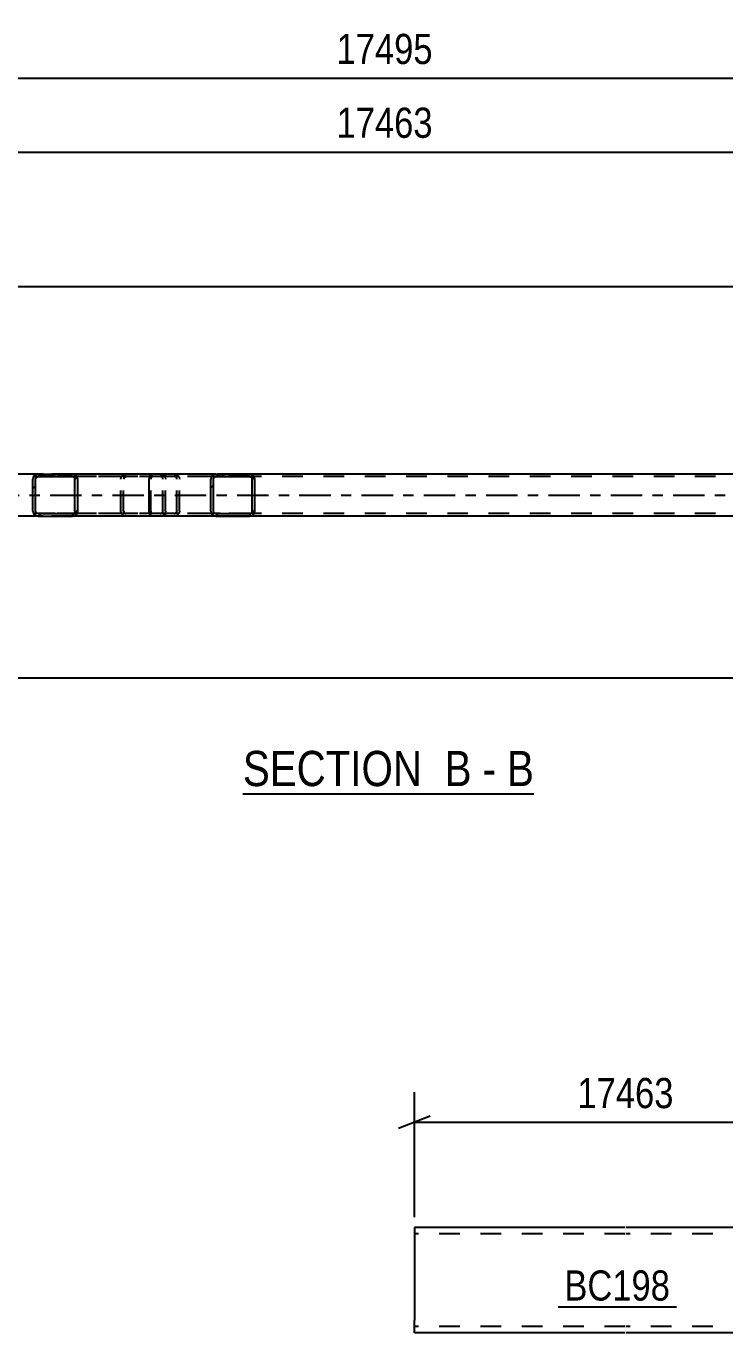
# Model space of a CAD drawing. Header units: millimetres. Extents: x 0 to 841, y 0 to 594.
# Drawn here: x 405.5 to 471.9, y 133 to 257.1 of the extents above; entities that cross this region are included whole.
import ezdxf

# ---------------------------------------------------------------- set-up
doc = ezdxf.new("R2010")
doc.units = ezdxf.units.MM
doc.linetypes.add('DXK_LINE_DOT2', pattern=[3.9198, 1.9599, -1.9599])
doc.linetypes.add('DXK_LINE_DOT3', pattern=[5.9187, 2.979, -0.9799, 0.9799, -0.9799])
doc.styles.add('Arial Narrow', font='ARIALN.TTF', dxfattribs={"height": 0.2})

# ---------------------------------------------------------------- blocks, each defined once
blk = doc.blocks.new('Unknown-103654073-12 - 2789')
at = {"color": 6, "linetype": 'Continuous'}
blk.add_line((426.11, 184.18), (453.75, 184.18), dxfattribs=at)
at = {"color": 0, "linetype": 'Continuous'}
for points in [[(444.22, 184.93), (444.22, 188.43), (426.11, 188.43), (426.11, 184.93)], [(447.82, 184.93), (447.82, 188.43), (445.27, 188.43), (445.27, 184.93)], [(450.15, 184.93), (450.15, 188.43), (448.87, 188.43), (448.87, 184.93)], [(453.75, 184.93), (453.75, 188.43), (451.2, 188.43), (451.2, 184.93)]]:
    blk.add_wipeout(points, dxfattribs=at)
at = {"color": 7, "linetype": 'Continuous', "style": 'Arial Narrow'}
for s, p in [('SECTION ', (426.11, 184.93)), ('B', (445.27, 184.93)), ('B', (451.2, 184.93)), ('-', (448.87, 184.93))]:
    blk.add_text(s, height=3.34, dxfattribs=at).set_placement(p)
blk = doc.blocks.new('Part-103654073-2856 - 2789')
at = {"linetype": 'Continuous'}
h = blk.add_hatch(dxfattribs=at)
h.set_pattern_fill('', scale=0.7, style=0, pattern_type=0)
h.set_pattern_definition([(45, (427.1994, 214.2696), (-1.57154, 1.57154), [])])
h.paths.add_polyline_path([(427.24, 214.09), (427.2, 214.27), (427.09, 214.43), (426.93, 214.53), (426.73, 214.57), (423.55, 214.57), (423.36, 214.53), (423.2, 214.43), (423.09, 214.27), (423.05, 214.09), (423.05, 211.05), (423.09, 210.86), (423.2, 210.71), (423.36, 210.6), (423.55, 210.57), (426.73, 210.57), (426.93, 210.6), (427.09, 210.71), (427.2, 210.86), (427.24, 211.05)])
h.paths.add_polyline_path([(426.97, 210.95), (426.91, 210.88), (426.83, 210.82), (426.73, 210.81), (423.55, 210.81), (423.45, 210.82), (423.37, 210.88), (423.32, 210.95), (423.3, 211.05), (423.3, 214.09), (423.32, 214.18), (423.37, 214.26), (423.45, 214.31), (423.55, 214.33), (426.73, 214.33), (426.83, 214.31), (426.91, 214.26), (426.97, 214.18), (426.99, 214.09), (426.99, 211.05)])
at = {"color": 2, "linetype": 'Continuous'}
for p, q in [((417.22, 214.09), (417.24, 214.27)), ((417.22, 211.05), (417.22, 214.09)), ((417.24, 214.27), (417.3, 214.43)), ((417.3, 214.43), (417.39, 214.53)), ((417.39, 214.53), (417.49, 214.57)), ((423.55, 214.57), (417.49, 214.57)), ((423.09, 214.27), (423.05, 214.09)), ((423.05, 211.05), (423.05, 214.09)), ((423.3, 214.09), (423.32, 214.18)), ((423.3, 211.05), (423.3, 214.09)), ((423.32, 214.18), (423.37, 214.26)), ((423.55, 214.57), (423.36, 214.53)), ((423.37, 214.26), (423.45, 214.31)), ((423.45, 214.31), (423.55, 214.33)), ((423.55, 214.57), (426.73, 214.57)), ((423.55, 214.33), (426.73, 214.33)), ((426.93, 214.53), (426.73, 214.57)), ((426.73, 214.33), (426.83, 214.31)), ((426.83, 214.31), (426.91, 214.26)), ((426.91, 214.26), (426.97, 214.18)), ((426.97, 214.18), (426.99, 214.09)), ((426.99, 211.05), (426.99, 214.09)), ((427.24, 214.09), (427.2, 214.27)), ((427.24, 211.05), (427.24, 214.09)), ((417.24, 210.86), (417.22, 211.05)), ((423.05, 211.05), (423.09, 210.86)), ((423.32, 210.95), (423.3, 211.05)), ((426.99, 211.05), (426.97, 210.95)), ((427.2, 210.86), (427.24, 211.05)), ((417.3, 210.71), (417.24, 210.86)), ((417.39, 210.6), (417.3, 210.71)), ((417.49, 210.57), (417.39, 210.6)), ((423.55, 210.57), (417.49, 210.57)), ((423.37, 210.88), (423.32, 210.95)), ((423.36, 210.6), (423.55, 210.57)), ((423.45, 210.82), (423.37, 210.88)), ((423.55, 210.81), (423.45, 210.82)), ((423.55, 210.81), (426.73, 210.81)), ((423.55, 210.57), (426.73, 210.57)), ((426.83, 210.82), (426.73, 210.81)), ((426.73, 210.57), (426.93, 210.6)), ((426.91, 210.88), (426.83, 210.82)), ((426.97, 210.95), (426.91, 210.88))]:
    blk.add_line(p, q, dxfattribs=at)
at = {"color": 7, "linetype": 'DXK_LINE_DOT2'}
for p, q in [((417.37, 214.18), (417.36, 214.09)), ((417.36, 211.05), (417.36, 214.09)), ((417.4, 214.26), (417.37, 214.18)), ((417.44, 214.31), (417.4, 214.26)), ((417.49, 214.33), (417.44, 214.31)), ((426.73, 214.33), (417.49, 214.33)), ((418.77, 214.33), (418.77, 214.57)), ((419.58, 214.57), (419.78, 214.53)), ((419.68, 214.31), (419.58, 214.33)), ((419.76, 214.26), (419.68, 214.31)), ((419.82, 214.18), (419.76, 214.26)), ((419.84, 214.09), (419.82, 214.18)), ((419.84, 211.05), (419.84, 214.09)), ((420.05, 214.27), (420.09, 214.09)), ((420.09, 211.05), (420.09, 214.09)), ((426.73, 214.57), (423.55, 214.57)), ((417.36, 211.05), (417.37, 210.95)), ((419.82, 210.95), (419.84, 211.05)), ((420.09, 211.05), (420.05, 210.86)), ((417.37, 210.95), (417.4, 210.88)), ((417.4, 210.88), (417.44, 210.82)), ((417.44, 210.82), (417.49, 210.81)), ((426.73, 210.81), (417.49, 210.81)), ((418.77, 210.57), (418.77, 210.81)), ((419.58, 210.81), (419.68, 210.82)), ((419.78, 210.6), (419.58, 210.57)), ((419.68, 210.82), (419.76, 210.88)), ((419.76, 210.88), (419.82, 210.95)), ((426.73, 210.57), (423.55, 210.57))]:
    blk.add_line(p, q, dxfattribs=at)
for centre, start, end in [((419.6, 214.07), 23.8494, 68.8059), ((419.6, 211.06), 291.1941, 336.1506)]:
    blk.add_arc(centre, 0.492, start, end, dxfattribs=at)
at = {"color": 2, "linetype": 'Continuous'}
for centre, start, end in [((423.54, 214.07), 111.1941, 156.1506), ((426.75, 214.07), 23.8494, 68.8059), ((423.54, 211.06), 203.8494, 248.8059), ((426.75, 211.06), 291.1941, 336.1506)]:
    blk.add_arc(centre, 0.492, start, end, dxfattribs=at)
blk = doc.blocks.new('Part-103654073-2861 - 2789')
at = {"color": 7, "linetype": 'DXK_LINE_DOT2'}
for p, q in [((768.91, 214.33), (100.02, 214.33)), ((758.8, 214.57), (236.41, 214.57)), ((426.73, 214.57), (406.67, 214.57)), ((768.91, 210.81), (100.02, 210.81)), ((758.8, 210.57), (321.54, 210.57)), ((426.73, 210.57), (406.67, 210.57))]:
    blk.add_line(p, q, dxfattribs=at)
at = {"color": 2, "linetype": 'Continuous'}
for p, q in [((406.67, 214.57), (341.6, 214.57)), ((491.81, 214.57), (426.73, 214.57)), ((406.67, 210.57), (341.6, 210.57)), ((491.81, 210.57), (426.73, 210.57))]:
    blk.add_line(p, q, dxfattribs=at)
at = {"color": 7, "linetype": 'DXK_LINE_DOT3'}
blk.add_line((100.02, 212.57), (768.91, 212.57), dxfattribs=at)
blk = doc.blocks.new('Part-103654073-2996 - 2789')
at = {"linetype": 'Continuous'}
h = blk.add_hatch(dxfattribs=at)
h.set_pattern_fill('', scale=0.7, style=0, pattern_type=0)
h.set_pattern_definition([(45, (410.3812, 214.2696), (-1.57154, 1.57154), [])])
h.paths.add_polyline_path([(410.42, 214.09), (410.38, 214.27), (410.27, 214.43), (410.1, 214.53), (409.91, 214.57), (406.67, 214.57), (406.48, 214.53), (406.31, 214.43), (406.2, 214.27), (406.16, 214.09), (406.16, 211.05), (406.2, 210.86), (406.31, 210.71), (406.48, 210.6), (406.67, 210.57), (409.91, 210.57), (410.1, 210.6), (410.27, 210.71), (410.38, 210.86), (410.42, 211.05)])
h.paths.add_polyline_path([(410.15, 210.95), (410.09, 210.88), (410.01, 210.82), (409.91, 210.81), (406.67, 210.81), (406.58, 210.82), (406.49, 210.88), (406.44, 210.95), (406.42, 211.05), (406.42, 214.09), (406.44, 214.18), (406.49, 214.26), (406.58, 214.31), (406.67, 214.33), (409.91, 214.33), (410.01, 214.31), (410.09, 214.26), (410.15, 214.18), (410.16, 214.09), (410.16, 211.05)])
at = {"color": 2, "linetype": 'Continuous'}
for p, q in [((406.2, 214.27), (406.16, 214.09)), ((406.16, 211.05), (406.16, 214.09)), ((406.42, 214.09), (406.44, 214.18)), ((406.42, 211.05), (406.42, 214.09)), ((406.44, 214.18), (406.49, 214.26)), ((406.67, 214.57), (406.48, 214.53)), ((406.49, 214.26), (406.58, 214.31)), ((406.58, 214.31), (406.67, 214.33)), ((406.67, 214.57), (409.91, 214.57)), ((406.67, 214.33), (409.91, 214.33)), ((417.49, 214.57), (409.91, 214.57)), ((410.1, 214.53), (409.91, 214.57)), ((409.91, 214.33), (410.01, 214.31)), ((410.01, 214.31), (410.09, 214.26)), ((410.09, 214.26), (410.15, 214.18)), ((410.15, 214.18), (410.16, 214.09)), ((410.16, 211.05), (410.16, 214.09)), ((410.42, 214.09), (410.38, 214.27)), ((410.42, 211.05), (410.42, 214.09)), ((406.16, 211.05), (406.2, 210.86)), ((406.44, 210.95), (406.42, 211.05)), ((410.16, 211.05), (410.15, 210.95)), ((410.38, 210.86), (410.42, 211.05)), ((406.49, 210.88), (406.44, 210.95)), ((406.48, 210.6), (406.67, 210.57)), ((406.58, 210.82), (406.49, 210.88)), ((406.67, 210.81), (406.58, 210.82)), ((406.67, 210.81), (409.91, 210.81)), ((406.67, 210.57), (409.91, 210.57)), ((410.01, 210.82), (409.91, 210.81)), ((409.91, 210.57), (410.1, 210.6)), ((417.49, 210.57), (409.91, 210.57)), ((410.09, 210.88), (410.01, 210.82)), ((410.15, 210.95), (410.09, 210.88))]:
    blk.add_line(p, q, dxfattribs=at)
at = {"color": 7, "linetype": 'DXK_LINE_DOT2'}
for p, q in [((409.91, 214.57), (406.67, 214.57)), ((418.26, 214.33), (406.67, 214.33)), ((414.51, 214.09), (414.55, 214.27)), ((414.51, 211.05), (414.51, 214.09)), ((414.79, 214.18), (414.77, 214.09)), ((414.77, 211.05), (414.77, 214.09)), ((414.84, 214.26), (414.79, 214.18)), ((414.83, 214.53), (415.02, 214.57)), ((414.84, 214.26), (414.87, 214.27)), ((414.87, 214.27), (414.93, 214.31)), ((414.93, 214.31), (415.02, 214.33)), ((418.26, 214.57), (415.02, 214.57)), ((418.26, 214.57), (418.45, 214.53)), ((418.36, 214.31), (418.26, 214.33)), ((418.44, 214.26), (418.36, 214.31)), ((418.49, 214.18), (418.44, 214.26)), ((418.51, 214.09), (418.49, 214.18)), ((418.51, 211.05), (418.51, 214.09)), ((418.73, 214.27), (418.77, 214.09)), ((418.77, 211.05), (418.77, 214.09)), ((414.55, 210.86), (414.51, 211.05)), ((414.77, 211.05), (414.79, 210.95)), ((418.49, 210.95), (418.51, 211.05)), ((418.77, 211.05), (418.73, 210.86)), ((418.26, 210.81), (406.67, 210.81)), ((409.91, 210.57), (406.67, 210.57)), ((414.79, 210.95), (414.84, 210.88)), ((415.02, 210.57), (414.83, 210.6)), ((414.84, 210.88), (414.93, 210.82)), ((414.93, 210.82), (415.02, 210.81)), ((418.26, 210.57), (415.02, 210.57)), ((418.26, 210.81), (418.36, 210.82)), ((418.45, 210.6), (418.26, 210.57)), ((418.36, 210.82), (418.44, 210.88)), ((418.44, 210.88), (418.49, 210.95))]:
    blk.add_line(p, q, dxfattribs=at)
at = {"color": 2, "linetype": 'Continuous'}
for centre, start, end in [((406.65, 214.07), 110.7584, 155.6801), ((409.93, 214.07), 24.32, 69.2417), ((406.65, 211.07), 204.32, 249.2417), ((409.93, 211.07), 290.7584, 335.6801)]:
    blk.add_arc(centre, 0.496, start, end, dxfattribs=at)
at = {"color": 7, "linetype": 'DXK_LINE_DOT2'}
for centre, start, end in [((415, 214.07), 110.7584, 155.6801), ((418.28, 214.07), 24.32, 69.2417), ((415, 211.07), 204.32, 249.2417), ((418.28, 211.07), 290.7584, 335.6801)]:
    blk.add_arc(centre, 0.496, start, end, dxfattribs=at)
blk = doc.blocks.new('Part-103654073-2072 - 2068')
at = {"color": 2, "linetype": 'Continuous'}
for p, q in [((462.4, 142.99), (442.4, 142.99)), ((442.4, 142.99), (442.4, 134.19)), ((482.5, 142.99), (462.5, 142.99)), ((482.5, 132.99), (482.5, 142.99)), ((442.4, 133.34), (442.4, 134.19)), ((442.4, 133.08), (442.4, 133.34)), ((442.4, 132.99), (442.4, 133.08)), ((462.4, 132.99), (442.4, 132.99)), ((482.5, 132.99), (462.5, 132.99))]:
    blk.add_line(p, q, dxfattribs=at)
at = {"color": 7, "linetype": 'DXK_LINE_DOT2'}
for p, q in [((442.4, 142.9), (442.4, 141.79)), ((462.4, 142.39), (442.4, 142.39)), ((482.5, 142.39), (462.5, 142.39)), ((442.4, 133.64), (442.4, 134.19)), ((442.4, 133.59), (442.4, 133.64)), ((442.4, 133.59), (442.4, 133.64)), ((442.4, 133.34), (442.4, 133.64)), ((462.4, 133.59), (442.4, 133.59)), ((442.4, 132.99), (442.4, 132.99)), ((482.5, 133.59), (462.5, 133.59)), ((482.5, 133.59), (482.5, 133.64))]:
    blk.add_line(p, q, dxfattribs=at)
blk = doc.blocks.new('StraightDimension-103654073-3093 - 2789')
at = {"color": 7, "linetype": 'Continuous'}
blk.add_line((100.02, 245.16), (779.13, 245.16), dxfattribs=at)
at = {"color": 0}
blk.add_wipeout([(444.75, 245.91), (444.75, 250.11), (434.4, 250.11), (434.4, 245.91)], dxfattribs=at)
at = {"color": 3, "style": 'Arial Narrow'}
blk.add_text('17463', height=2.863, dxfattribs=at).set_placement((435, 246.51))
blk = doc.blocks.new('StraightDimension-103654073-3114 - 2789')
at = {"color": 7, "linetype": 'Continuous'}
blk.add_line((99.38, 252.17), (779.77, 252.17), dxfattribs=at)
at = {"color": 0}
blk.add_wipeout([(444.75, 252.92), (444.75, 257.12), (434.4, 257.12), (434.4, 252.92)], dxfattribs=at)
at = {"color": 3, "style": 'Arial Narrow'}
blk.add_text('17495', height=2.863, dxfattribs=at).set_placement((435, 253.52))
blk = doc.blocks.new('StraightDimension-103654073-3134 - 2789')
at = {"color": 7, "linetype": 'Continuous'}
blk.add_line((244.9, 232.39), (500.3, 232.39), dxfattribs=at)
blk = doc.blocks.new('StraightDimension-103654073-3238 - 2789')
at = {"color": 7, "linetype": 'Continuous'}
blk.add_line((244.9, 195.22), (500.3, 195.22), dxfattribs=at)
blk = doc.blocks.new('StraightDimension-103654073-2151 - 2068')
at = {"color": 7, "linetype": 'Continuous'}
for p, q in [((442.4, 143.99), (442.4, 155.84)), ((482.5, 143.99), (482.5, 155.84)), ((443.9, 153.59), (440.9, 152.39)), ((442.4, 152.99), (482.5, 152.99)), ((481, 152.39), (484, 153.59))]:
    blk.add_line(p, q, dxfattribs=at)
at = {"color": 0}
blk.add_wipeout([(467.62, 153.74), (467.62, 157.94), (457.28, 157.94), (457.28, 153.74)], dxfattribs=at)
at = {"color": 3, "style": 'Arial Narrow'}
blk.add_text('17463', height=2.863, dxfattribs=at).set_placement((457.88, 154.34))
blk = doc.blocks.new('Mark-103654073-2070 - 2068')
at = {"color": 0}
blk.add_wipeout([(466.69, 136.06), (466.69, 139.06), (456.64, 139.06), (456.64, 136.06)], dxfattribs=at)
blk.add_wipeout([(466.69, 136.06), (466.69, 139.06), (456.64, 139.06), (456.64, 136.06)], dxfattribs=at)
at = {"color": 30, "linetype": 'Continuous'}
blk.add_line((456.04, 135.46), (467.29, 135.46), dxfattribs=at)
at = {"color": 3, "style": 'Arial Narrow'}
blk.add_text('BC198', height=2.863, dxfattribs=at).set_placement((456.64, 136.06))

msp = doc.modelspace()

# ---------------------------------------------------------------- block references
for name in ['StraightDimension-103654073-3093 - 2789', 'Part-103654073-2861 - 2789', 'Part-103654073-2996 - 2789', 'Part-103654073-2856 - 2789', 'Unknown-103654073-12 - 2789', 'StraightDimension-103654073-2151 - 2068', 'Part-103654073-2072 - 2068']:
    msp.add_blockref(name, (0, 0))

# ---------------------------------------------------------------- next in the draw order: block references
for name in ['StraightDimension-103654073-3114 - 2789', 'StraightDimension-103654073-3238 - 2789', 'Mark-103654073-2070 - 2068']:
    msp.add_blockref(name, (0, 0))

# ---------------------------------------------------------------- next in the draw order: block references
msp.add_blockref('StraightDimension-103654073-3134 - 2789', (0, 0))

doc.saveas('drawing.dxf')
